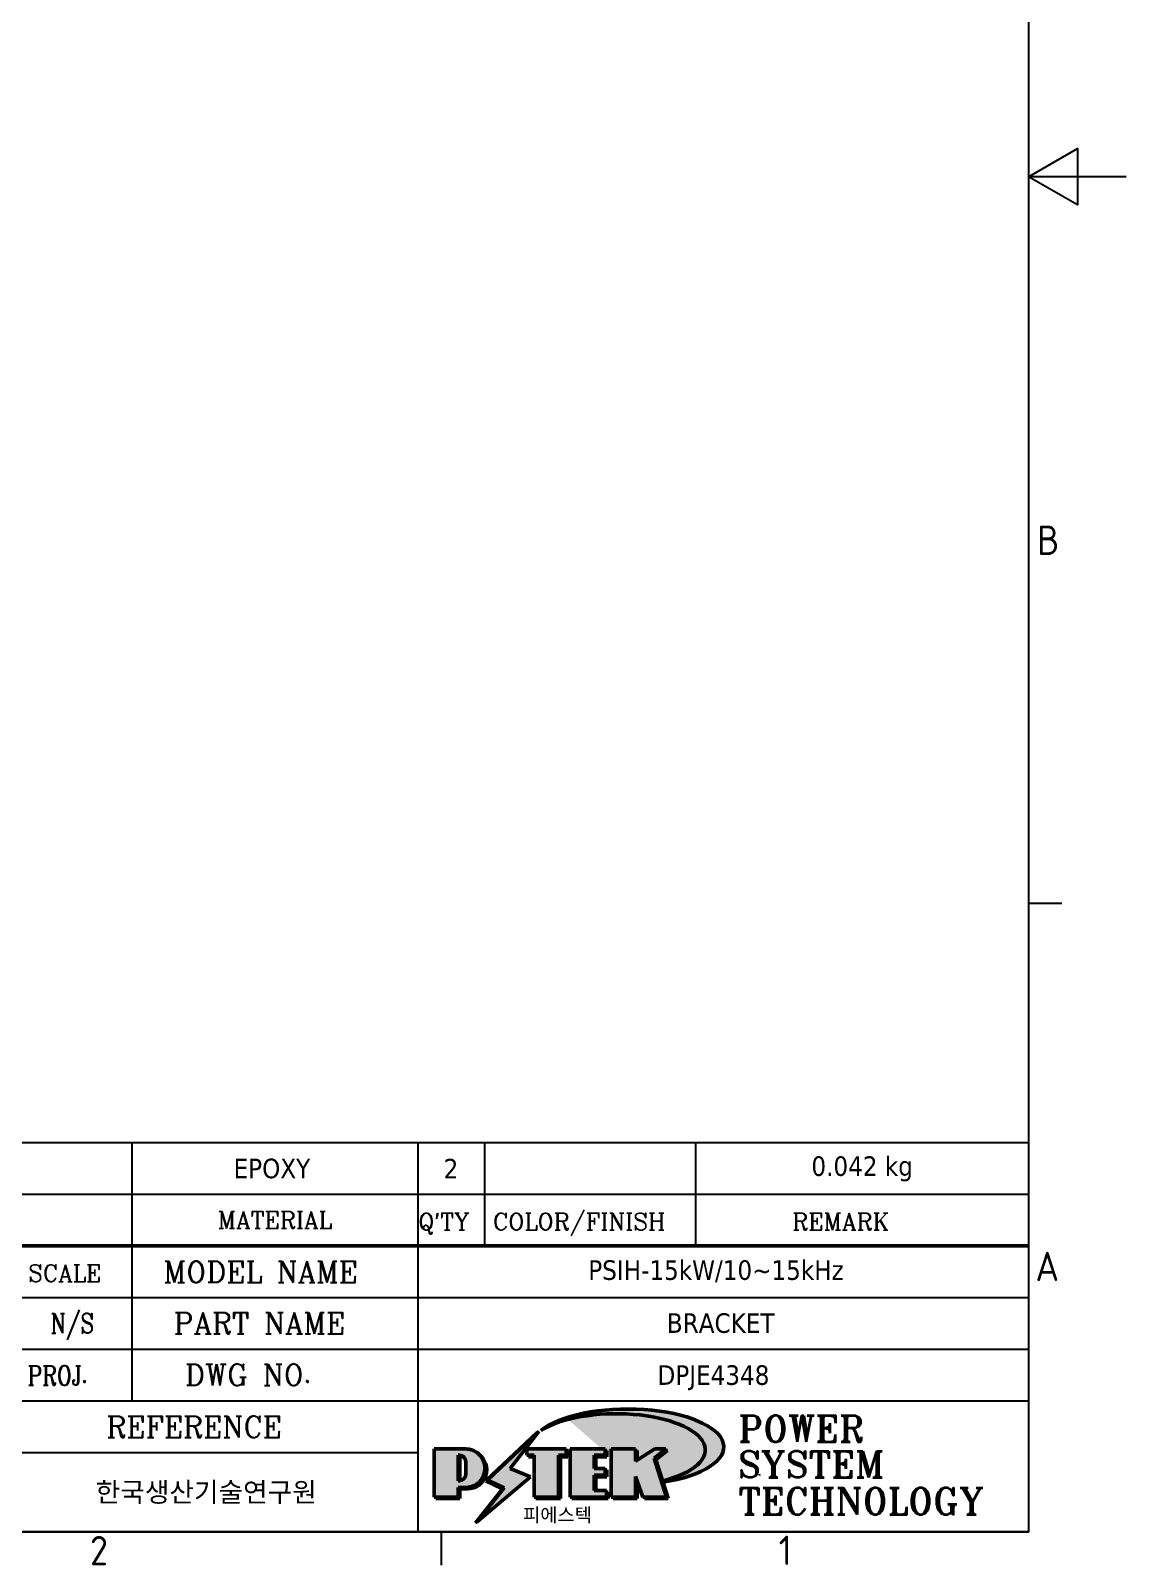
# Model space of a CAD drawing. Header units: millimetres. Extents: x 0 to 2375, y 0 to 3360.
# Drawn here: x 1818.1 to 1930, y 1514 to 1670.9 of the extents above; entities that cross this region are included whole.
import ezdxf
from ezdxf.enums import TextEntityAlignment as Align

# ---------------------------------------------------------------- set-up
doc = ezdxf.new("R2010")
doc.units = ezdxf.units.MM
for name, color, linetype, lineweight in [('DPJE4348$0$경계(ISO)', 7, 'Continuous', 25), ('DPJE4348$0$제목(ISO)', 5, 'Continuous', 50), ('DPJE4348$0$해치(ISO)', 7, 'Continuous', 18)]:
    doc.layers.add(name, color=color, linetype=linetype, lineweight=lineweight)
doc.styles.add('DPJE4348$0$HAN_291', font='')
doc.styles.add('DPJE4348$0$HAN_370', font='', dxfattribs={"width": 2})
doc.styles.add('DPJE4348$0$RC_284', font='ROMANC.shx')
doc.styles.add('DPJE4348$0$RC_287', font='ROMANC.shx')
doc.styles.add('DPJE4348$0$RC_292', font='ROMANC.shx')
doc.styles.add('DPJE4348$0$ROMANT_294', font='romant.shx')
doc.styles.add('DPJE4348$0$문자 텍스트_PSTEK_POSCO', font='isocp.shx')
doc.styles.add('DPJE4348$0$텍스트 스타일198', font='tahoma.ttf')
doc.styles.add('DPJE4348$0$텍스트 스타일333', font='ROMANC.shx', dxfattribs={"width": 0.800000011920929})
doc.styles.get('DPJE4348$0$HAN_291').set_extended_font_data('GulimChe')
doc.styles.get('DPJE4348$0$HAN_370').set_extended_font_data('GulimChe')

# ---------------------------------------------------------------- blocks, each defined once
blk = doc.blocks.new('DPJE4348$0$경계 Default Border')
at = {"layer": 'DPJE4348$0$경계(ISO)'}
for p, q in [((410, 74.25000190734863), (413.4000015258789, 74.25000190734863)), ((350, 10), (350, 6.599999666213989))]:
    blk.add_line(p, q, dxfattribs=at)
at = {"layer": 'DPJE4348$0$경계(ISO)', "flags": 128}
for points in [[(10, 10), (10, 287.0000076293945), (410, 287.0000076293945), (410, 10), (10, 10)], [(420, 148.5000038146973), (410, 148.5000038146973), (415, 151.3867473602295), (415, 145.6132507324219), (410, 148.5000038146973)]]:
    blk.add_lwpolyline(points, dxfattribs=at)
at = {"layer": 'DPJE4348$0$경계(ISO)', "color": 2, "char_height": 3.00000011920929, "attachment_point": 7, "style": 'DPJE4348$0$문자 텍스트_PSTEK_POSCO'}
for s, insert in [('B', (410.878270202895, 109.8463944559917)), ('A', (410.7144008173592, 35.61784856929444)), ('2', (314.127739416884, 6.57139439638704)), ('1', (384.4860661041481, 6.59999988079071))]:
    blk.add_mtext(s, dxfattribs=dict(at, insert=insert))
blk = doc.blocks.new('DPJE4348$0$제목 블록 PSTEK')
for color, points in [(5, [(321.6183518841322, 17.4193704504104), (319.5281351041078, 18.24969419629727), (322.4505835294948, 22.02344462252142), (317.2195697678507, 17.0593801673321), (318.9235935156908, 16.2694494742633), (316.1741874603099, 12.79820726128571)]), (252, [(317.2195697678507, 17.0593801673321), (322.0326348870767, 21.62682475217465), (322.2781991042243, 21.94392121864296), (317.0471853425802, 16.97985676345368), (318.7512090904202, 16.1899260703855), (316.0018030350395, 12.71868385740789), (316.3356552234328, 13.00206718743325), (318.9235935156908, 16.2694494742633)]), (1, [(324.4839107253602, 19.60711530335299), (325.2419748254881, 19.60711530335299), (325.2419748254881, 20.25857663940324), (321.2266040451076, 20.25857663940324), (321.2266040451076, 19.60711530335299), (321.9846681452406, 19.60711530335299), (321.9846681452406, 15.3430047401139), (324.4839107253602, 15.3430047401139)]), (252, [(321.9846681452406, 19.60711530335299), (321.4042753185749, 19.60711530335299), (321.4042753185749, 19.45905590879572), (321.9846681452406, 19.45905590879572)]), (252, [(324.6615819988275, 19.45905590879572), (325.4196460989604, 19.45905590879572), (325.4196460989604, 20.11051724484596), (325.2419748254881, 20.11051724484596), (325.2419748254881, 19.60711530335299), (324.4839107253602, 19.60711530335299), (324.4839107253602, 15.3430047401139), (322.1623394187076, 15.3430047401139), (322.1623394187076, 15.19494534555726), (324.6615819988275, 15.19494534555726)]), (1, [(329.2277337269622, 20.25857663940324), (325.65654113025, 20.25857663940324), (325.65654113025, 15.3430047401139), (329.3580259941756, 15.3430047401139), (329.3580259941756, 15.9944660761648), (328.1137701654877, 15.9944660761648), (328.1137701654877, 17.56360607323003), (329.2277337269622, 17.56360607323003), (329.2277337269622, 18.25543873810179), (328.1137701654877, 18.25543873810179), (328.1137701654877, 19.60711530335299), (329.2277337269622, 19.60711530335299)]), (252, [(328.2914414389548, 19.45905590879572), (329.4054050004294, 19.45905590879572), (329.4054050004294, 20.11051724484596), (329.2277337269622, 20.11051724484596), (329.2277337269622, 19.60711530335299), (328.1137701654877, 19.60711530335299), (328.1137701654877, 18.25543873810179), (328.2914414389548, 18.25543873810179)]), (1, [(332.3312149849806, 20.25857663940324), (329.8592894925411, 20.25857663940324), (329.8592894925411, 15.3430047401139), (332.3312149849806, 15.3430047401139), (332.3312149849806, 17.4318630164523), (333.0701931098801, 15.3430047401139), (335.4855464857051, 15.3430047401139), (334.2514536401189, 19.30614745124769), (335.4379594596742, 20.25857663940324), (334.3071782107978, 20.25857663940324), (332.3312149849806, 18.99741471888304)]), (252, [(332.5088862584528, 20.1105172448466), (332.3312149849806, 20.1105172448466), (332.3312149849806, 18.99741471888368), (332.5088862584528, 19.11081371413894)]), (252, [(335.6156307331414, 20.11051724484596), (335.2535118015555, 20.11051724484596), (334.2514536401189, 19.30614745124769), (335.4855464857051, 15.3430047401139), (333.1954852176545, 15.3430047401139), (333.2478643833523, 15.19494534555726), (335.6632177591723, 15.19494534555726), (334.4291249135862, 19.15808805669106)]), (252, [(328.2914414389548, 17.41554667867274), (329.4054050004294, 17.41554667867274), (329.4054050004294, 18.10737934354514), (329.2277337269622, 18.10737934354514), (329.2277337269622, 17.56360607323003), (328.1137701654877, 17.56360607323003), (328.1137701654877, 15.9944660761648), (328.2914414389548, 15.9944660761648)]), (252, [(332.5088862584528, 16.92964231796647), (332.3312149849806, 17.43186301645164), (332.3312149849806, 15.3430047401139), (330.0369607660135, 15.3430047401139), (330.0369607660135, 15.19494534555726), (332.5088862584528, 15.19494534555726)]), (252, [(329.5356972676428, 15.8464066816075), (329.3580259941756, 15.8464066816075), (329.3580259941756, 15.3430047401139), (325.8342124037171, 15.3430047401139), (325.8342124037171, 15.19494534555726), (329.5356972676428, 15.19494534555726)])]:
    blk.add_hatch(color=color).paths.add_polyline_path(points)
h = blk.add_hatch(color=1)
edge = h.paths.add_edge_path(flags=0)
edge.add_line((314.2242174273352, 19.60711530335299), (314.2242174273352, 17.00126995915134))
edge.add_line((314.2242174273352, 17.00126995915134), (314.3485873187598, 17.00126995915134))
edge.add_arc((314.3485873187598, 17.6527312952023), 0.6514613360509371, 270, 360)
edge.add_line((315.0000486548106, 17.6527312952023), (315.0000486548106, 18.95565396730211))
edge.add_arc((314.3485873187598, 18.95565396730212), 0.6514613360508712, 0, 90)
edge.add_line((314.3485873187598, 19.60711530335299), (314.2242174273352, 19.60711530335299))
edge = h.paths.add_edge_path()
edge.add_arc((314.9847713324306, 18.28938669179658), 1.969189947606664, 269.9999999999959, 450)
edge.add_line((314.9847713324306, 20.25857663940318), (311.7664314776902, 20.25857663940324))
edge.add_line((311.7664314776902, 20.25857663940324), (311.7664314776902, 15.3430047401139))
edge.add_line((311.7664314776902, 15.3430047401139), (314.2242174273352, 15.3430047401139))
edge.add_line((314.2242174273352, 15.3430047401139), (314.2242174273352, 16.32019674418991))
edge.add_line((314.2242174273352, 16.32019674418991), (314.9847713324307, 16.32019674418991))
h = blk.add_hatch(color=252)
edge = h.paths.add_edge_path()
edge.add_arc((314.9847713324309, 18.28938669179657), 1.969189947606666, 270, 406.8278729790604)
edge.add_arc((315.1624426058984, 18.1413272972396), 1.969189947606962, -90, 53.560984836317004, ccw=False)
edge.add_line((315.1624426058984, 16.17213734963263), (314.4018887008024, 16.17213734963263))
edge.add_line((314.4018887008024, 16.17213734963263), (314.4018887008024, 15.19494534555726))
edge.add_line((314.4018887008024, 15.19494534555726), (311.9441027511573, 15.19494534555726))
edge.add_line((311.9441027511573, 15.19494534555726), (311.9441027511573, 15.3430047401139))
edge.add_line((311.9441027511573, 15.3430047401139), (314.2242174273352, 15.3430047401139))
edge.add_line((314.2242174273352, 15.3430047401139), (314.2242174273352, 16.32019674418991))
edge.add_line((314.2242174273352, 16.32019674418991), (314.9847713324309, 16.32019674418991))
h = blk.add_hatch(color=252)
edge = h.paths.add_edge_path()
edge.add_line((314.4018887008024, 19.45905590879572), (314.5262585922315, 19.45905590879572))
edge.add_arc((314.5262585922314, 18.80759457274939), 0.6514613360463194, 60.4189348879147, 90.00000000000318, ccw=False)
edge.add_arc((314.3485873187602, 18.95565396730057), 0.6514613360524251, 39.96992292766206, 90.00000000009999)
edge.add_line((314.3485873187591, 19.60711530335307), (314.2242174273352, 19.60711530335298))
edge.add_line((314.2242174273352, 19.60711530335299), (314.2242174273352, 17.00126995915134))
edge.add_line((314.2242174273352, 17.00126995915134), (314.3485873187591, 17.00126995915134))
edge.add_arc((314.3485873187568, 17.652731295233), 0.6514613360816299, 270.0000000002, 274.6930825552478)
edge.add_line((314.4018887008024, 17.0034541317032), (314.4018887008024, 19.45905590879572))
at = {"layer": 'DPJE4348$0$해치(ISO)'}
h = blk.add_hatch(color=140, dxfattribs=at)
edge = h.paths.add_edge_path()
edge.add_ellipse((330.3660919371412, 20.15576403068321), major_axis=(9.100907360794343, 0), ratio=0.4069904968023172, start_angle=301.3098473703837, end_angle=507.7436900681698)
edge.add_ellipse((331.5340919371412, 20.4634168429492), major_axis=(-9.82350664112931, 0), ratio=0.3942600559756514, start_angle=111.51207141178469, end_angle=334.47025347086895, ccw=False)
edge.add_line((335.1363447531188, 16.8601935978785), (335.0955236905705, 16.99119398620872))
at = {"color": 180}
for p, q in [((182.475792979055, 11.79100474011392), (182.4757929790549, 51.56524660363496)), ((182.4757929790549, 51.56524660363496), (372.4757929537551, 51.56524660363496)), ((189.2651435055721, 51.56524660363496), (189.2651435055722, 41.00524660363494)), ((215.2152739891528, 41.00524660363494), (215.2152739891528, 51.56524660363496)), ((280.8758854511282, 51.56524660363496), (280.8758854511282, 41.00524660363494)), ((310.0881549537552, 51.56524660363496), (310.0881549537553, 41.00524660363494)), ((316.9044520275131, 51.56524660363496), (316.9044520275127, 41.00524660363494)), ((338.4566026226726, 51.56524660363496), (338.4566026226727, 41.00524660363494)), ((372.4757929537551, 51.56524660363496), (372.4757929537551, 11.79100474011389)), ((182.475792979055, 46.2852466036349), (372.4757929537551, 46.28524660363492)), ((182.475792979055, 41.00524660363493), (206.451475290024, 41.00524660363493)), ((222.9401812389276, 11.79100474011392), (222.9401812389276, 41.00524660363494)), ((239.4288871878316, 11.79100474011392), (239.4288871878316, 41.00524660363494)), ((255.9175931367356, 11.79100474011392), (255.9175931367356, 41.00524660363494)), ((268.6918866058747, 41.00524660363494), (268.6918866058747, 30.44524660363498)), ((280.8758854511282, 41.00524660363494), (280.8758854511282, 25.16524660363502)), ((310.088154953755, 41.00524660363494), (310.088154953755, 11.79100474011392)), ((182.475792979055, 35.72524660363497), (206.451475290024, 35.72524660363497)), ((198.8621818849491, 12.02524660363491), (198.8621818849491, 35.72524660363497)), ((206.451475290024, 35.72524660363497), (372.4757929537551, 35.72524660363497)), ((182.475792979055, 31.77524660363492), (206.451475290024, 31.77524660363492)), ((255.917593136736, 30.44524660363498), (372.4757929537552, 30.44524660363501)), ((182.475792979055, 27.82524660363487), (206.451475290024, 27.82524660363487)), ((255.9175931367359, 25.16524660363502), (372.4757929537552, 25.165246603635)), ((268.6918866058744, 25.16524660363502), (268.6918866058744, 11.79100474011392)), ((182.475792979055, 23.87524660363505), (206.451475290024, 23.87524660363505)), ((182.475792979055, 19.92524660363478), (206.451475290024, 19.92524660363478)), ((255.9175931367359, 19.88524660363481), (310.0881549537553, 19.88524660363481)), ((182.475792979055, 15.97524660363496), (206.451475290024, 15.97524660363496)), ((206.451475290024, 16.74100474011396), (255.9175931367359, 16.74100474011396)), ((182.475792979055, 11.79100474011392), (372.4757929537551, 11.79100474011389))]:
    blk.add_line(p, q, dxfattribs=at)
at = {"color": 7, "lineweight": 50}
for p, q in [((206.4514752900237, 11.79100474011392), (206.4514752900237, 41.00524660363494)), ((206.451475290024, 41.00524660363494), (372.4757929537551, 41.00524660363496))]:
    blk.add_line(p, q, dxfattribs=at)
at = {"color": 7}
for p, q in [((322.4505835294948, 22.02344462252142), (317.2195697678507, 17.0593801673321)), ((319.5281351041078, 18.24969419629727), (322.4505835294948, 22.02344462252142)), ((322.2781991042243, 21.94392121864296), (317.0471853425802, 16.97985676345368)), ((317.2195697678507, 17.0593801673321), (322.0326348870767, 21.62682475217465)), ((322.0326348870767, 21.62682475217465), (322.2781991042243, 21.94392121864296)), ((311.7664314776902, 20.25900474011391), (311.7664314776902, 15.34300474011391)), ((314.9847713324309, 20.25857663940324), (311.7664314776902, 20.25857663940324)), ((314.9847713324309, 20.25857663940324), (311.7664314776902, 20.25857663940324)), ((311.7664314776902, 20.25857663940324), (311.7664314776902, 15.3430047401139)), ((314.2242174273352, 17.00126995915134), (314.2242174273352, 19.60711530335299)), ((314.2242174273352, 19.60711530335299), (314.3485873187591, 19.60711530335299)), ((314.3485873187591, 19.60711530335299), (314.2242174273352, 19.60711530335299)), ((314.2242174273352, 19.60711530335299), (314.2242174273352, 17.00126995915134)), ((314.2242174273352, 17.00126995915134), (314.2242174273352, 19.60711530335299)), ((314.2242174273352, 19.60711530335299), (314.3485873187591, 19.60711530335299)), ((314.4018887008024, 19.45905590879572), (314.5262585922314, 19.45905590879572)), ((314.4018887008024, 17.0034541317032), (314.4018887008024, 19.45905590879572)), ((315.0000486548106, 18.95565396730275), (315.0000486548106, 17.65273129520161)), ((315.0000486548106, 18.95565396730275), (315.0000486548106, 17.65273129520161)), ((325.2419748254881, 20.25857663940324), (321.2266040451076, 20.25857663940324)), ((321.2266040451076, 20.25857663940324), (321.2266040451076, 19.60711530335299)), ((325.2419748254881, 20.25857663940324), (321.2266040451076, 20.25857663940324)), ((321.2266040451076, 20.25857663940324), (321.2266040451076, 19.60711530335299)), ((321.2266040451076, 19.60711530335299), (321.9846681452406, 19.60711530335299)), ((321.2266040451076, 19.60711530335299), (321.9846681452406, 19.60711530335299)), ((321.4042753185749, 19.60711530335299), (321.4042753185749, 19.45905590879572)), ((321.9846681452406, 19.60711530335299), (321.4042753185749, 19.60711530335299)), ((321.4042753185749, 19.45905590879572), (321.9846681452406, 19.45905590879572)), ((321.9846681452406, 19.60711530335299), (321.9846681452406, 15.3430047401139)), ((321.9846681452406, 19.45905590879572), (321.9846681452406, 19.60711530335299)), ((321.9846681452406, 19.60711530335299), (321.9846681452406, 15.3430047401139)), ((324.4839107253602, 19.60711530335299), (325.2419748254881, 19.60711530335299)), ((324.4839107253602, 15.3430047401139), (324.4839107253602, 19.60711530335299)), ((325.2419748254881, 19.60711530335299), (324.4839107253602, 19.60711530335299)), ((324.4839107253602, 19.60711530335299), (324.4839107253602, 15.3430047401139)), ((324.4839107253602, 19.60711530335299), (325.2419748254881, 19.60711530335299)), ((324.4839107253602, 15.3430047401139), (324.4839107253602, 19.60711530335299)), ((324.6615819988275, 19.45905590879572), (325.4196460989604, 19.45905590879572)), ((324.6615819988275, 15.19494534555726), (324.6615819988275, 19.45905590879572)), ((325.2419748254881, 19.60711530335299), (325.2419748254881, 20.25857663940324)), ((325.2419748254881, 19.60711530335299), (325.2419748254881, 20.25857663940324)), ((325.4196460989604, 20.11051724484596), (325.2419748254881, 20.11051724484596)), ((325.2419748254881, 20.11051724484596), (325.2419748254881, 19.60711530335299)), ((325.4196460989604, 19.45905590879572), (325.4196460989604, 20.11051724484596)), ((329.2277337269622, 20.25857663940324), (325.65654113025, 20.25857663940324)), ((325.65654113025, 20.25857663940324), (325.65654113025, 15.3430047401139)), ((325.65654113025, 20.25857663940324), (325.65654113025, 15.3430047401139)), ((329.2277337269622, 20.25857663940324), (325.65654113025, 20.25857663940324)), ((328.1137701654877, 18.25543873810179), (328.1137701654877, 19.60711530335299)), ((328.1137701654877, 19.60711530335299), (329.2277337269622, 19.60711530335299)), ((329.2277337269622, 19.60711530335299), (328.1137701654877, 19.60711530335299)), ((328.1137701654877, 19.60711530335299), (328.1137701654877, 18.25543873810179)), ((328.1137701654877, 18.25543873810179), (328.1137701654877, 19.60711530335299)), ((328.1137701654877, 19.60711530335299), (329.2277337269622, 19.60711530335299)), ((328.2914414389548, 18.25543873810179), (328.2914414389548, 19.45905590879572)), ((328.2914414389548, 19.45905590879572), (329.4054050004294, 19.45905590879572)), ((329.2277337269622, 19.60711530335299), (329.2277337269622, 20.25857663940324)), ((329.2277337269622, 19.60711530335299), (329.2277337269622, 20.25857663940324)), ((329.4054050004294, 20.11051724484596), (329.2277337269622, 20.11051724484596)), ((329.2277337269622, 20.11051724484596), (329.2277337269622, 19.60711530335299)), ((329.4054050004294, 19.45905590879572), (329.4054050004294, 20.11051724484596)), ((332.3312149849806, 20.25857663940324), (329.8592894925411, 20.25857663940324)), ((329.8592894925411, 20.25857663940324), (329.8592894925411, 15.3430047401139)), ((329.8592894925411, 20.25857663940324), (329.8592894925411, 15.3430047401139)), ((332.3312149849806, 20.25857663940324), (329.8592894925411, 20.25857663940324)), ((334.3071782107978, 20.25857663940324), (332.3312149849806, 18.99741471888304)), ((332.3312149849806, 18.99741471888304), (332.3312149849806, 20.25857663940324)), ((334.3071782107978, 20.25857663940324), (332.3312149849806, 18.99741471888304)), ((332.3312149849806, 18.99741471888304), (332.3312149849806, 20.25857663940324)), ((332.5088862584528, 20.1105172448466), (332.3312149849806, 20.1105172448466)), ((332.3312149849806, 20.1105172448466), (332.3312149849806, 18.99741471888368)), ((332.3312149849806, 18.99741471888368), (332.5088862584528, 19.11081371413894)), ((332.5088862584528, 19.11081371413894), (332.5088862584528, 20.1105172448466)), ((334.2514536401189, 19.30614745124769), (335.4379594596742, 20.25857663940324)), ((334.2514536401189, 19.30614745124769), (335.4379594596742, 20.25857663940324)), ((335.2535118015555, 20.11051724484596), (334.2514536401189, 19.30614745124769)), ((335.4855464857051, 15.3430047401139), (334.2514536401189, 19.30614745124769)), ((334.2514536401189, 19.30614745124769), (335.4855464857051, 15.3430047401139)), ((335.4855464857051, 15.3430047401139), (334.2514536401189, 19.30614745124769)), ((335.4379594596742, 20.25857663940324), (334.3071782107978, 20.25857663940324)), ((335.4379594596742, 20.25857663940324), (334.3071782107978, 20.25857663940324)), ((334.4291249135862, 19.15808805669104), (335.6156307331414, 20.11051724484596)), ((335.6632177591723, 15.19494534555726), (334.4291249135862, 19.15808805669104)), ((335.6156307331414, 20.11051724484596), (335.2535118015555, 20.11051724484596)), ((316.1741874603099, 12.79820726128571), (321.6183518841322, 17.4193704504104)), ((321.6183518841322, 17.4193704504104), (319.5281351041078, 18.24969419629727)), ((329.2277337269622, 18.25543873810179), (328.1137701654877, 18.25543873810179)), ((328.1137701654877, 18.25543873810179), (328.2914414389548, 18.25543873810179)), ((329.2277337269622, 18.25543873810179), (328.1137701654877, 18.25543873810179)), ((328.1137701654877, 17.56360607323003), (329.2277337269622, 17.56360607323003)), ((328.1137701654877, 15.9944660761648), (328.1137701654877, 17.56360607323003)), ((329.2277337269622, 17.56360607323003), (328.1137701654877, 17.56360607323003)), ((328.1137701654877, 17.56360607323003), (328.1137701654877, 15.9944660761648)), ((328.1137701654877, 17.56360607323003), (329.2277337269622, 17.56360607323003)), ((328.1137701654877, 15.9944660761648), (328.1137701654877, 17.56360607323003)), ((328.2914414389548, 15.9944660761648), (328.2914414389548, 17.41554667867274)), ((328.2914414389548, 17.41554667867274), (329.4054050004294, 17.41554667867274)), ((329.2277337269622, 17.56360607323003), (329.2277337269622, 18.25543873810179)), ((329.2277337269622, 17.56360607323003), (329.2277337269622, 18.25543873810179)), ((329.4054050004294, 18.10737934354514), (329.2277337269622, 18.10737934354514)), ((329.2277337269622, 18.10737934354514), (329.2277337269622, 17.56360607323003)), ((329.4054050004294, 17.41554667867274), (329.4054050004294, 18.10737934354514)), ((332.3312149849806, 17.4318630164523), (333.0701931098801, 15.3430047401139)), ((332.3312149849806, 15.3430047401139), (332.3312149849806, 17.4318630164523)), ((332.5088862584528, 16.92964231796647), (332.3312149849806, 17.43186301645164)), ((332.3312149849806, 17.43186301645164), (332.3312149849806, 15.3430047401139)), ((332.3312149849806, 17.4318630164523), (333.0701931098801, 15.3430047401139)), ((332.3312149849806, 15.3430047401139), (332.3312149849806, 17.4318630164523)), ((345.0447381189468, 17.50375595811051), (344.9867755289346, 17.689895936919)), ((314.3485873187591, 17.00126995915134), (314.2242174273352, 17.00126995915134)), ((314.2242174273352, 17.00126995915134), (314.3485873187591, 17.00126995915134)), ((314.3485873187591, 17.00126995915134), (314.2242174273352, 17.00126995915134)), ((314.2242174273352, 16.32019674418991), (314.9847713324309, 16.32019674418991)), ((314.2242174273352, 15.3430047401139), (314.2242174273352, 16.32019674418991)), ((314.9847713324309, 16.32019674418991), (314.2242174273352, 16.32019674418991)), ((314.2242174273352, 16.32019674418991), (314.2242174273352, 15.3430047401139)), ((314.2242174273352, 16.32019674418991), (314.9847713324309, 16.32019674418991)), ((314.2242174273352, 15.3430047401139), (314.2242174273352, 16.32019674418991)), ((314.4018887008024, 16.17213734963263), (315.162442605898, 16.17213734963263)), ((314.4018887008024, 15.19494534555726), (314.4018887008024, 16.17213734963263)), ((318.7512090904202, 16.1899260703855), (316.0018030350395, 12.71868385740789)), ((318.9235935156908, 16.2694494742633), (316.1741874603099, 12.79820726128571)), ((316.3356552234328, 13.00206718743325), (318.9235935156908, 16.2694494742633)), ((317.0471853425802, 16.97985676345368), (318.7512090904202, 16.1899260703855)), ((318.9235935156908, 16.2694494742633), (317.2195697678507, 17.0593801673321)), ((317.2195697678507, 17.0593801673321), (318.9235935156908, 16.2694494742633)), ((329.3580259941756, 15.9944660761648), (328.1137701654877, 15.9944660761648)), ((328.1137701654877, 15.9944660761648), (328.2914414389548, 15.9944660761648)), ((329.3580259941756, 15.9944660761648), (328.1137701654877, 15.9944660761648)), ((329.3580259941756, 15.3430047401139), (329.3580259941756, 15.9944660761648)), ((329.3580259941756, 15.3430047401139), (329.3580259941756, 15.9944660761648)), ((329.5356972676428, 15.8464066816075), (329.3580259941756, 15.8464066816075)), ((329.3580259941756, 15.8464066816075), (329.3580259941756, 15.3430047401139)), ((329.5356972676428, 15.19494534555726), (329.5356972676428, 15.8464066816075)), ((332.5088862584528, 15.19494534555726), (332.5088862584528, 16.92964231796647)), ((311.7664314776902, 15.3430047401139), (314.2242174273352, 15.3430047401139)), ((311.7664314776902, 15.3430047401139), (314.2242174273352, 15.3430047401139)), ((314.2242174273352, 15.3430047401139), (311.9441027511573, 15.3430047401139)), ((311.9441027511573, 15.3430047401139), (311.9441027511573, 15.19494534555726)), ((311.9441027511573, 15.19494534555726), (314.4018887008024, 15.19494534555726)), ((321.9846681452406, 15.3430047401139), (324.4839107253602, 15.3430047401139)), ((321.9846681452406, 15.3430047401139), (324.4839107253602, 15.3430047401139)), ((324.4839107253602, 15.3430047401139), (322.1623394187076, 15.3430047401139)), ((322.1623394187076, 15.3430047401139), (322.1623394187076, 15.19494534555726)), ((322.1623394187076, 15.19494534555726), (324.6615819988275, 15.19494534555726)), ((325.65654113025, 15.3430047401139), (329.3580259941756, 15.3430047401139)), ((325.65654113025, 15.3430047401139), (329.3580259941756, 15.3430047401139)), ((329.3580259941756, 15.3430047401139), (325.8342124037171, 15.3430047401139)), ((325.8342124037171, 15.3430047401139), (325.8342124037171, 15.19494534555726)), ((325.8342124037171, 15.19494534555726), (329.5356972676428, 15.19494534555726)), ((329.8592894925411, 15.3430047401139), (332.3312149849806, 15.3430047401139)), ((329.8592894925411, 15.3430047401139), (332.3312149849806, 15.3430047401139)), ((332.3312149849806, 15.3430047401139), (330.0369607660135, 15.3430047401139)), ((330.0369607660135, 15.3430047401139), (330.0369607660135, 15.19494534555726)), ((330.0369607660135, 15.19494534555726), (332.5088862584528, 15.19494534555726)), ((333.0701931098801, 15.3430047401139), (335.4855464857051, 15.3430047401139)), ((333.0701931098801, 15.3430047401139), (335.4855464857051, 15.3430047401139)), ((335.4855464857051, 15.3430047401139), (333.1954852176545, 15.3430047401139)), ((333.1954852176545, 15.3430047401139), (333.2478643833523, 15.19494534555726)), ((333.2478643833523, 15.19494534555726), (335.6632177591723, 15.19494534555726)), ((316.0018030350395, 12.71868385740789), (316.3356552234328, 13.00206718743325))]:
    blk.add_line(p, q, dxfattribs=at)
at = {"color": 5}
for p, q in [((322.4505835294948, 22.02344462252142), (317.2195697678507, 17.0593801673321)), ((319.5281351041078, 18.24969419629727), (322.4505835294948, 22.02344462252142)), ((316.1741874603099, 12.79820726128571), (321.6183518841322, 17.4193704504104)), ((321.6183518841322, 17.4193704504104), (319.5281351041078, 18.24969419629727)), ((318.9235935156908, 16.2694494742633), (316.1741874603099, 12.79820726128571)), ((317.2195697678507, 17.0593801673321), (318.9235935156908, 16.2694494742633))]:
    blk.add_line(p, q, dxfattribs=at)
at = {"color": 1}
for p, q in [((314.9847713324309, 20.25857663940324), (311.7664314776902, 20.25857663940324)), ((311.7664314776902, 20.25857663940324), (311.7664314776902, 15.3430047401139)), ((314.2242174273352, 17.00126995915134), (314.2242174273352, 19.60711530335299)), ((314.2242174273352, 19.60711530335299), (314.3485873187591, 19.60711530335299)), ((315.0000486548106, 18.95565396730275), (315.0000486548106, 17.65273129520161)), ((325.2419748254881, 20.25857663940324), (321.2266040451076, 20.25857663940324)), ((321.2266040451076, 20.25857663940324), (321.2266040451076, 19.60711530335299)), ((321.2266040451076, 19.60711530335299), (321.9846681452406, 19.60711530335299)), ((321.9846681452406, 19.60711530335299), (321.9846681452406, 15.3430047401139)), ((324.4839107253602, 19.60711530335299), (325.2419748254881, 19.60711530335299)), ((324.4839107253602, 15.3430047401139), (324.4839107253602, 19.60711530335299)), ((325.2419748254881, 19.60711530335299), (325.2419748254881, 20.25857663940324)), ((329.2277337269622, 20.25857663940324), (325.65654113025, 20.25857663940324)), ((325.65654113025, 20.25857663940324), (325.65654113025, 15.3430047401139)), ((328.1137701654877, 18.25543873810179), (328.1137701654877, 19.60711530335299)), ((328.1137701654877, 19.60711530335299), (329.2277337269622, 19.60711530335299)), ((329.2277337269622, 19.60711530335299), (329.2277337269622, 20.25857663940324)), ((332.3312149849806, 20.25857663940324), (329.8592894925411, 20.25857663940324)), ((329.8592894925411, 20.25857663940324), (329.8592894925411, 15.3430047401139)), ((334.3071782107978, 20.25857663940324), (332.3312149849806, 18.99741471888304)), ((332.3312149849806, 18.99741471888304), (332.3312149849806, 20.25857663940324)), ((334.2514536401189, 19.30614745124769), (335.4379594596742, 20.25857663940324)), ((335.4855464857051, 15.3430047401139), (334.2514536401189, 19.30614745124769)), ((335.4379594596742, 20.25857663940324), (334.3071782107978, 20.25857663940324)), ((329.2277337269622, 18.25543873810179), (328.1137701654877, 18.25543873810179)), ((328.1137701654877, 17.56360607323003), (329.2277337269622, 17.56360607323003)), ((328.1137701654877, 15.9944660761648), (328.1137701654877, 17.56360607323003)), ((329.2277337269622, 17.56360607323003), (329.2277337269622, 18.25543873810179)), ((332.3312149849806, 17.4318630164523), (333.0701931098801, 15.3430047401139)), ((332.3312149849806, 15.3430047401139), (332.3312149849806, 17.4318630164523)), ((314.3485873187591, 17.00126995915134), (314.2242174273352, 17.00126995915134)), ((314.2242174273352, 16.32019674418991), (314.9847713324309, 16.32019674418991)), ((314.2242174273352, 15.3430047401139), (314.2242174273352, 16.32019674418991)), ((329.3580259941756, 15.9944660761648), (328.1137701654877, 15.9944660761648)), ((329.3580259941756, 15.3430047401139), (329.3580259941756, 15.9944660761648)), ((311.7664314776902, 15.3430047401139), (314.2242174273352, 15.3430047401139)), ((321.9846681452406, 15.3430047401139), (324.4839107253602, 15.3430047401139)), ((325.65654113025, 15.3430047401139), (329.3580259941756, 15.3430047401139)), ((329.8592894925411, 15.3430047401139), (332.3312149849806, 15.3430047401139)), ((333.0701931098801, 15.3430047401139), (335.4855464857051, 15.3430047401139))]:
    blk.add_line(p, q, dxfattribs=at)
at = {"color": 7}
for centre, radius, start, end in [((314.3485873187598, 18.95565396730211), 0.6514613360508712, 0, 90), ((314.3485873187602, 18.95565396730057), 0.6514613360524251, 39.96992292766117, 90), ((314.3485873187598, 18.95565396730212), 0.6514613360508712, 0, 90), ((314.5262585922314, 18.80759457274939), 0.6514613360463193, 60.41893488791137, 90), ((314.9847713324309, 18.28938669179658), 1.969189947606665, 270, 90), ((314.9847713324309, 18.28938669179658), 1.969189947606665, 270, 90), ((314.9847713324307, 18.2893866917965), 1.969189947606594, 270, 46.82787297909833), ((315.1624426058984, 18.1413272972396), 1.969189947606961, 270, 53.56098483636067), ((314.3485873187597, 17.65273129520228), 0.6514613360509381, 270, 0), ((314.3485873187598, 17.6527312952023), 0.6514613360509381, 270, 0), ((314.3485873187568, 17.652731295233), 0.6514613360816299, 270, 274.6930825552478)]:
    blk.add_arc(centre, radius, start, end, dxfattribs=at)
at = {"color": 1}
for centre, radius, start, end in [((314.3485873187598, 18.95565396730211), 0.6514613360508712, 0, 90), ((314.9847713324309, 18.28938669179657), 1.969189947606665, 270, 90), ((314.3485873187598, 17.6527312952023), 0.6514613360509381, 270, 0)]:
    blk.add_arc(centre, radius, start, end, dxfattribs=at)
at = {"layer": 'DPJE4348$0$제목(ISO)', "lineweight": 18}
blk.add_line((182.475792979055, 35.72500474011393), (182.475792979055, 11.79100474011392), dxfattribs=at)
at = {"layer": 'DPJE4348$0$제목(ISO)'}
for p, q in [((322.4505835294948, 22.02344462252142), (317.2195697678507, 17.0593801673321)), ((319.5281351041078, 18.24969419629727), (322.4505835294948, 22.02344462252142)), ((322.2781991042243, 21.94392121864296), (317.0471853425802, 16.97985676345368)), ((317.2195697678507, 17.0593801673321), (322.0326348870767, 21.62682475217465)), ((322.0326348870767, 21.62682475217465), (322.2781991042243, 21.94392121864296)), ((314.9847713324306, 20.25857663940324), (311.7664314776902, 20.25857663940324)), ((311.7664314776902, 20.25857663940324), (311.7664314776902, 15.3430047401139)), ((314.2242174273352, 17.00126995915134), (314.2242174273352, 19.60711530335299)), ((314.2242174273352, 19.60711530335299), (314.3485873187598, 19.60711530335299)), ((314.3485873187591, 19.60711530335299), (314.2242174273352, 19.60711530335299)), ((314.2242174273352, 19.60711530335299), (314.2242174273352, 17.00126995915134)), ((314.4018887008024, 19.45905590879572), (314.5262585922314, 19.45905590879572)), ((314.4018887008024, 17.0034541317032), (314.4018887008024, 19.45905590879572)), ((315.0000486548106, 18.95565396730211), (315.0000486548106, 17.6527312952023)), ((325.2419748254881, 20.25857663940324), (321.2266040451076, 20.25857663940324)), ((321.2266040451076, 20.25857663940324), (321.2266040451076, 19.60711530335299)), ((321.2266040451076, 19.60711530335299), (321.9846681452406, 19.60711530335299)), ((321.9846681452406, 19.60711530335299), (321.4042753185749, 19.60711530335299)), ((321.4042753185749, 19.60711530335299), (321.4042753185749, 19.45905590879572)), ((321.4042753185749, 19.45905590879572), (321.9846681452406, 19.45905590879572)), ((321.9846681452406, 19.60711530335299), (321.9846681452406, 15.3430047401139)), ((321.9846681452406, 19.45905590879572), (321.9846681452406, 19.60711530335299)), ((324.4839107253602, 19.60711530335299), (325.2419748254881, 19.60711530335299)), ((324.4839107253602, 15.3430047401139), (324.4839107253602, 19.60711530335299)), ((325.2419748254881, 19.60711530335299), (324.4839107253602, 19.60711530335299)), ((324.4839107253602, 19.60711530335299), (324.4839107253602, 15.3430047401139)), ((324.6615819988275, 19.45905590879572), (325.4196460989604, 19.45905590879572)), ((324.6615819988275, 15.19494534555726), (324.6615819988275, 19.45905590879572)), ((325.2419748254881, 19.60711530335299), (325.2419748254881, 20.25857663940324)), ((325.4196460989604, 20.11051724484596), (325.2419748254881, 20.11051724484596)), ((325.2419748254881, 20.11051724484596), (325.2419748254881, 19.60711530335299)), ((325.4196460989604, 19.45905590879572), (325.4196460989604, 20.11051724484596)), ((329.2277337269622, 20.25857663940324), (325.65654113025, 20.25857663940324)), ((325.65654113025, 20.25857663940324), (325.65654113025, 15.3430047401139)), ((328.1137701654877, 18.25543873810179), (328.1137701654877, 19.60711530335299)), ((328.1137701654877, 19.60711530335299), (329.2277337269622, 19.60711530335299)), ((329.2277337269622, 19.60711530335299), (328.1137701654877, 19.60711530335299)), ((328.1137701654877, 19.60711530335299), (328.1137701654877, 18.25543873810179)), ((328.2914414389548, 19.45905590879572), (329.4054050004294, 19.45905590879572)), ((328.2914414389548, 18.25543873810179), (328.2914414389548, 19.45905590879572)), ((329.2277337269622, 19.60711530335299), (329.2277337269622, 20.25857663940324)), ((329.4054050004294, 20.11051724484596), (329.2277337269622, 20.11051724484596)), ((329.2277337269622, 20.11051724484596), (329.2277337269622, 19.60711530335299)), ((329.4054050004294, 19.45905590879572), (329.4054050004294, 20.11051724484596)), ((332.3312149849806, 20.25857663940324), (329.8592894925411, 20.25857663940324)), ((329.8592894925411, 20.25857663940324), (329.8592894925411, 15.3430047401139)), ((334.3071782107978, 20.25857663940324), (332.3312149849806, 18.99741471888304)), ((332.3312149849806, 18.99741471888304), (332.3312149849806, 20.25857663940324)), ((332.5088862584528, 20.1105172448466), (332.3312149849806, 20.1105172448466)), ((332.3312149849806, 20.1105172448466), (332.3312149849806, 18.99741471888368)), ((332.3312149849806, 18.99741471888368), (332.5088862584528, 19.11081371413894)), ((332.5088862584528, 19.11081371413894), (332.5088862584528, 20.1105172448466)), ((334.2514536401189, 19.30614745124769), (335.4379594596742, 20.25857663940324)), ((335.2535118015555, 20.11051724484596), (334.2514536401189, 19.30614745124769)), ((335.4855464857051, 15.3430047401139), (334.2514536401189, 19.30614745124769)), ((334.2514536401189, 19.30614745124769), (335.4855464857051, 15.3430047401139)), ((335.4379594596742, 20.25857663940324), (334.3071782107978, 20.25857663940324)), ((334.4291249135862, 19.15808805669106), (335.6156307331414, 20.11051724484596)), ((335.6632177591723, 15.19494534555726), (334.4291249135862, 19.15808805669106)), ((335.6156307331414, 20.11051724484596), (335.2535118015555, 20.11051724484596)), ((316.1741874603099, 12.79820726128571), (321.6183518841322, 17.4193704504104)), ((321.6183518841322, 17.4193704504104), (319.5281351041078, 18.24969419629727)), ((329.2277337269622, 18.25543873810179), (328.1137701654877, 18.25543873810179)), ((328.1137701654877, 18.25543873810179), (328.2914414389548, 18.25543873810179)), ((328.1137701654877, 15.9944660761648), (328.1137701654877, 17.56360607323003)), ((328.1137701654877, 17.56360607323003), (329.2277337269622, 17.56360607323003)), ((329.2277337269622, 17.56360607323003), (328.1137701654877, 17.56360607323003)), ((328.1137701654877, 17.56360607323003), (328.1137701654877, 15.9944660761648)), ((328.2914414389548, 17.41554667867274), (329.4054050004294, 17.41554667867274)), ((328.2914414389548, 15.9944660761648), (328.2914414389548, 17.41554667867274)), ((329.2277337269622, 17.56360607323003), (329.2277337269622, 18.25543873810179)), ((329.4054050004294, 18.10737934354514), (329.2277337269622, 18.10737934354514)), ((329.2277337269622, 18.10737934354514), (329.2277337269622, 17.56360607323003)), ((329.4054050004294, 17.41554667867274), (329.4054050004294, 18.10737934354514)), ((332.3312149849806, 15.3430047401139), (332.3312149849806, 17.4318630164523)), ((332.3312149849806, 17.4318630164523), (333.0701931098801, 15.3430047401139)), ((332.5088862584528, 16.92964231796647), (332.3312149849806, 17.43186301645164)), ((332.3312149849806, 17.43186301645164), (332.3312149849806, 15.3430047401139)), ((314.3485873187598, 17.00126995915134), (314.2242174273352, 17.00126995915134)), ((314.2242174273352, 17.00126995915134), (314.3485873187591, 17.00126995915134)), ((314.2242174273352, 15.3430047401139), (314.2242174273352, 16.32019674418991)), ((314.2242174273352, 16.32019674418991), (314.9847713324307, 16.32019674418991)), ((314.9847713324309, 16.32019674418991), (314.2242174273352, 16.32019674418991)), ((314.2242174273352, 16.32019674418991), (314.2242174273352, 15.3430047401139)), ((314.4018887008024, 15.19494534555726), (314.4018887008024, 16.17213734963263)), ((314.4018887008024, 16.17213734963263), (315.1624426058984, 16.17213734963263)), ((318.7512090904202, 16.1899260703855), (316.0018030350395, 12.71868385740789)), ((318.9235935156908, 16.2694494742633), (316.1741874603099, 12.79820726128571)), ((316.3356552234328, 13.00206718743325), (318.9235935156908, 16.2694494742633)), ((317.0471853425802, 16.97985676345368), (318.7512090904202, 16.1899260703855)), ((317.2195697678507, 17.0593801673321), (318.9235935156908, 16.2694494742633)), ((318.9235935156908, 16.2694494742633), (317.2195697678507, 17.0593801673321)), ((329.3580259941756, 15.9944660761648), (328.1137701654877, 15.9944660761648)), ((328.1137701654877, 15.9944660761648), (328.2914414389548, 15.9944660761648)), ((329.3580259941756, 15.3430047401139), (329.3580259941756, 15.9944660761648)), ((329.5356972676428, 15.8464066816075), (329.3580259941756, 15.8464066816075)), ((329.3580259941756, 15.8464066816075), (329.3580259941756, 15.3430047401139)), ((329.5356972676428, 15.19494534555726), (329.5356972676428, 15.8464066816075)), ((332.5088862584528, 15.19494534555726), (332.5088862584528, 16.92964231796647)), ((311.7664314776902, 15.3430047401139), (314.2242174273352, 15.3430047401139)), ((314.2242174273352, 15.3430047401139), (311.9441027511573, 15.3430047401139)), ((311.9441027511573, 15.3430047401139), (311.9441027511573, 15.19494534555726)), ((311.9441027511573, 15.19494534555726), (314.4018887008024, 15.19494534555726)), ((321.9846681452406, 15.3430047401139), (324.4839107253602, 15.3430047401139)), ((324.4839107253602, 15.3430047401139), (322.1623394187076, 15.3430047401139)), ((322.1623394187076, 15.3430047401139), (322.1623394187076, 15.19494534555726)), ((322.1623394187076, 15.19494534555726), (324.6615819988275, 15.19494534555726)), ((325.65654113025, 15.3430047401139), (329.3580259941756, 15.3430047401139)), ((329.3580259941756, 15.3430047401139), (325.8342124037171, 15.3430047401139)), ((325.8342124037171, 15.3430047401139), (325.8342124037171, 15.19494534555726)), ((325.8342124037171, 15.19494534555726), (329.5356972676428, 15.19494534555726)), ((329.8592894925411, 15.3430047401139), (332.3312149849806, 15.3430047401139)), ((332.3312149849806, 15.3430047401139), (330.0369607660135, 15.3430047401139)), ((330.0369607660135, 15.3430047401139), (330.0369607660135, 15.19494534555726)), ((330.0369607660135, 15.19494534555726), (332.5088862584528, 15.19494534555726)), ((333.0701931098801, 15.3430047401139), (335.4855464857051, 15.3430047401139)), ((335.4855464857051, 15.3430047401139), (333.1954852176545, 15.3430047401139)), ((333.1954852176545, 15.3430047401139), (333.2478643833523, 15.19494534555726)), ((333.2478643833523, 15.19494534555726), (335.6632177591723, 15.19494534555726)), ((316.0018030350395, 12.71868385740789), (316.3356552234328, 13.00206718743325))]:
    blk.add_line(p, q, dxfattribs=at)
at = {"layer": 'DPJE4348$0$제목(ISO)', "color": 4}
blk.add_line((335.1363447531188, 16.8601935978785), (335.0955236905705, 16.99119398620872), dxfattribs=at)
at = {"layer": 'DPJE4348$0$제목(ISO)'}
for centre, radius, start, end in [((314.3485873187598, 18.95565396730212), 0.6514613360508712, 0, 90), ((314.3485873187602, 18.95565396730057), 0.6514613360524251, 39.96992292766117, 90), ((314.5262585922314, 18.80759457274939), 0.6514613360463193, 60.41893488791137, 90), ((314.9847713324306, 18.28938669179658), 1.969189947606664, 46.82787297909431, 90), ((314.9847713324307, 18.2893866917965), 1.969189947606594, 270, 46.82787297909833), ((314.9847713324309, 18.28938669179657), 1.969189947606666, 270, 46.8278729790603), ((315.1624426058984, 18.1413272972396), 1.969189947606962, 270, 53.56098483631701), ((314.3485873187598, 17.6527312952023), 0.6514613360509371, 270, 0), ((314.3485873187568, 17.652731295233), 0.6514613360816299, 270, 274.6930825552478)]:
    blk.add_arc(centre, radius, start, end, dxfattribs=at)
at = {"layer": 'DPJE4348$0$제목(ISO)', "color": 4}
for centre, major_axis, ratio, start_param, end_param in [((331.5340919371412, 20.4634168429492), (9.82350664112931, 0), 0.3942600559756514, 5.087845455444478, 8.97919982663645), ((330.3660919371412, 20.15576403068321), (9.100907360794343, 0), 0.4069904968023172, 5.258848905294775, 8.861799147915196)]:
    blk.add_ellipse(centre, major_axis=major_axis, ratio=ratio, start_param=start_param, end_param=end_param, dxfattribs=at)
at = {"color": 2}
for s, height, style, p in [('NO', 1.742399930953979, 'DPJE4348$0$RC_284', (184.135398793432, 42.62317362549192)), ('PART NO', 1.742399930953979, 'DPJE4348$0$RC_284', (195.3359407378685, 42.62317362549192)), ('DESCRIPTION', 1.742399930953979, 'DPJE4348$0$RC_284', (240.4025565652523, 42.62317362549192)), ("Q'TY", 1.742399930953979, 'DPJE4348$0$RC_284', (310.1440786515383, 42.62317362549192)), ('COLOR/FINISH', 1.742399930953979, 'DPJE4348$0$RC_284', (317.7725341324144, 42.62317362549192)), ('REMARK', 1.742399930953979, 'DPJE4348$0$RC_284', (348.346649953877, 42.62317362549192)), ('MODEL NAME', 2.178000062704086, 'DPJE4348$0$RC_292', (284.096330289083, 37.25462520371384)), (' TOLERANCE', 1.899999976158142, 'DPJE4348$0$RC_287', (184.0872874387979, 37.00893196870329)), ('DRAWN', 1.899999976158142, 'DPJE4348$0$RC_287', (208.9766620976279, 37.00893196870329)), ('CHECKED', 1.899999976158142, 'DPJE4348$0$RC_287', (223.6856844514997, 37.00893196870329)), ('APPROVED', 1.899999976158142, 'DPJE4348$0$RC_287', (239.7795453577791, 37.00893196870329)), ('UNIT', 1.742399930953979, 'DPJE4348$0$RC_284', (259.1652673287452, 37.34317362549218)), ('SCALE', 1.742399930953979, 'DPJE4348$0$RC_284', (270.2934779252897, 37.34317362549218)), ('    ~ 6', 2.000000029802322, 'DPJE4348$0$HAN_291', (183.7721304966814, 32.8176515608431)), ('0.08', 2.000000029802322, 'DPJE4348$0$HAN_291', (200.5467345600617, 33.09873600004101)), ('mm', 1.742399930953979, 'DPJE4348$0$RC_284', (259.6505418159997, 32.3543089683787)), ('PART NAME', 2.178000062704086, 'DPJE4348$0$RC_292', (285.1416959765849, 32.03045329421792)), ('  7 ~ 30', 2.000000029802322, 'DPJE4348$0$HAN_291', (183.7721304966814, 28.70538114822415)), ('0.1', 2.000000029802322, 'DPJE4348$0$HAN_291', (200.5467345600617, 28.98646558742206)), (' DWG NO.', 2.178000062704086, 'DPJE4348$0$RC_292', (284.8124284083233, 26.75045329421772)), (' 31 ~ 120', 2.000000029802322, 'DPJE4348$0$HAN_291', (183.7721304966814, 24.82628181916237)), ('0.2', 2.000000029802322, 'DPJE4348$0$HAN_291', (200.5467345600617, 25.10736625836028)), ('REFERENCE', 2.178000062704086, 'DPJE4348$0$RC_292', (278.2741065029841, 21.43214925458022)), ('121 ~ 300', 2.000000029802322, 'DPJE4348$0$HAN_291', (183.7721304966814, 21.21401206133254)), ('0.4', 2.000000029802322, 'DPJE4348$0$HAN_291', (200.5467345600617, 20.99509650053045)), ('SIZE', 1.742399930953979, 'DPJE4348$0$RC_284', (259.1652673287452, 21.69497768947366)), ('0.6', 2.000000029802322, 'DPJE4348$0$HAN_291', (200.5467345600617, 17.11599717146868)), ('301 ~ 600', 2.000000029802322, 'DPJE4348$0$HAN_291', (183.7721304966814, 16.83491273227077)), ('601 ~ 1200', 2.000000029802322, 'DPJE4348$0$HAN_291', (183.6802025156883, 12.84759660881125)), ('0.8', 2.000000029802322, 'DPJE4348$0$HAN_291', (200.6097246063884, 13.05732192299702))]:
    blk.add_text(s, height=height, dxfattribs=dict(at, style=style)).set_placement(p)
at = {"color": 2, "style": 'DPJE4348$0$RC_284'}
blk.add_text('MATERIAL', height=1.742399930953979, dxfattribs=at).set_placement((295.4820202024417, 43.64524660363492), align=Align.MIDDLE_CENTER)
at = {"color": 7, "style": 'DPJE4348$0$텍스트 스타일333', "width": 0.7999999523162842}
blk.add_text('N/S', height=2.000000029802322, dxfattribs=at).set_placement((274.7838860285014, 33.08524660363496), align=Align.MIDDLE_CENTER)
at = {"color": 2, "style": 'DPJE4348$0$텍스트 스타일333', "width": 0.7999999523162842}
blk.add_text('3rd ANGLE PROJ.', height=2.000000029802322, dxfattribs=at).set_placement((256.8430306642954, 26.76148381654429))
at = {"color": 7, "style": 'DPJE4348$0$ROMANT_294'}
for s, p in [('POWER', (342.82727231297, 20.97115304607566)), ('SYSTEM', (342.82727231297, 17.3284636719184)), ('TECHNOLOGY', (342.82727231297, 13.57194088644453))]:
    blk.add_text(s, height=2.700000107288361, dxfattribs=at).set_placement(p)
at = {"color": 7, "insert": (320.8519732224835, 14.21236326823155), "char_height": 1.400000005960464, "attachment_point": 1, "line_spacing_factor": 0.3319999873638153, "style": 'DPJE4348$0$HAN_370'}
blk.add_mtext('\\fHY견고딕|b0|i0;\\H1.4000;피에스텍', dxfattribs=at)
at = {"layer": 'DPJE4348$0$제목(ISO)', "color": 7, "style": 'DPJE4348$0$텍스트 스타일198'}
for tag, p in [('설명_001', (229.2260839200747, 48.15254980701407)), ('질량\\P3;_001', (350.3046145639351, 48.1643332276222)), ('부품_번호_001', (195.9273773066897, 47.68004260027597)), ('재질_001', (291.2778562714267, 47.92524658873383)), ("3._Q'TY_001", (312.7327037478922, 47.90442724658342)), ('1._MODEL_NAME_001', (327.5112644911985, 37.53784565107739)), ('제목_001', (335.5349605450116, 32.12134216388962)), ('부품_번호_001', (334.5866175599215, 26.80524658873385)), ('설계자_001', (209.9617784961493, 25.2331256569733)), ('점검자_001', (226.0119350765306, 25.23446884033784)), ('시트_크기_001', (260.8070904198416, 14.8381256569732)), ('프로젝트_001', (277.1876237937241, 14.84345188874365)), ('작성_날짜_001', (207.661576984372, 13.26600472521278)), ('점검_날짜_001', (224.150282933276, 13.26600472521278))]:
    blk.add_attdef(tag, p, '', height=2.000000029802322, dxfattribs=at)
for tag, p in [('4._COLOR', (327.6805273250926, 48.92524660363493)), ('엔지니어링_승인자', (247.673240162284, 26.23312567187446)), ('엔지니어링_승인_날짜', (247.6732401622839, 14.26600474011394))]:
    blk.add_attdef(tag, text='', height=2.000000029802322, dxfattribs=at).set_placement(p, align=Align.MIDDLE_CENTER)
blk = doc.blocks.new('DPJE4348')
blk.add_blockref('DPJE4348$0$경계 Default Border', (0, 0))
ref = blk.add_blockref('DPJE4348$0$제목 블록 PSTEK', (37.52420704624484, -1.791004740113895))
ref.add_attrib('설계자_001', 'J.S.SON', (247.4859855423942, 23.4421209168594), dxfattribs={"layer": 'DPJE4348$0$제목(ISO)', "color": 7, "height": 2.000000029802322, "style": 'DPJE4348$0$텍스트 스타일198'})
ref.add_attrib('점검자_001', 'H.KWAG', (263.5361421227753, 23.44346410022394), dxfattribs={"layer": 'DPJE4348$0$제목(ISO)', "color": 7, "height": 2.000000029802322, "style": 'DPJE4348$0$텍스트 스타일198'})
ref.add_attrib('프로젝트_001', '한국생산기술연구원', (314.7118308399689, 13.05244714862975), dxfattribs={"layer": 'DPJE4348$0$제목(ISO)', "color": 7, "height": 2.000000029802322, "style": 'DPJE4348$0$텍스트 스타일198'})
ref.add_attrib('시트_크기_001', 'A3', (298.3312974660864, 13.04712091685931), dxfattribs={"layer": 'DPJE4348$0$제목(ISO)', "color": 7, "height": 2.000000029802322, "style": 'DPJE4348$0$텍스트 스타일198'})
ref.add_attrib("3._Q'TY_001", '2', (350.2569107941371, 46.11342250646953), dxfattribs={"layer": 'DPJE4348$0$제목(ISO)', "color": 7, "height": 2.000000029802322, "style": 'DPJE4348$0$텍스트 스타일198'})
ref.add_attrib('점검_날짜_001', '2021-10-06', (261.6744899795208, 11.47499998509889), dxfattribs={"layer": 'DPJE4348$0$제목(ISO)', "color": 7, "height": 2.000000029802322, "style": 'DPJE4348$0$텍스트 스타일198'})
ref.add_attrib('작성_날짜_001', '2021-10-06', (245.1857840306169, 11.47499998509889), dxfattribs={"layer": 'DPJE4348$0$제목(ISO)', "color": 7, "height": 2.000000029802322, "style": 'DPJE4348$0$텍스트 스타일198'})
ref.add_attrib('재질_001', 'EPOXY', (328.8020633176716, 46.13424184861994), dxfattribs={"layer": 'DPJE4348$0$제목(ISO)', "color": 7, "height": 2.000000029802322, "style": 'DPJE4348$0$텍스트 스타일198'})
ref.add_attrib('부품_번호_001', 'DPJE4348', (372.1108246061663, 25.01424184861995), dxfattribs={"layer": 'DPJE4348$0$제목(ISO)', "color": 7, "height": 2.000000029802322, "style": 'DPJE4348$0$텍스트 스타일198'})
ref.add_attrib('1._MODEL_NAME_001', 'PSIH-15kW/10~15kHz', (365.0354715374434, 35.7468409109635), dxfattribs={"layer": 'DPJE4348$0$제목(ISO)', "color": 7, "height": 2.000000029802322, "style": 'DPJE4348$0$텍스트 스타일198'})
ref.add_attrib('질량\\P3;_001', '0.042 kg', (387.8288216101799, 46.3733284875083), dxfattribs={"layer": 'DPJE4348$0$제목(ISO)', "color": 7, "height": 2.000000029802322, "style": 'DPJE4348$0$텍스트 스타일198'})
ref.add_attrib('설명_001', '에폭시판(옥색)t=15.0*130*20', (266.7502909663196, 46.36154506690018), dxfattribs={"layer": 'DPJE4348$0$제목(ISO)', "color": 7, "height": 2.000000029802322, "style": 'DPJE4348$0$텍스트 스타일198'})
ref.add_attrib('부품_번호_001', 'DPJE4348', (233.4515843529345, 45.88903786016208), dxfattribs={"layer": 'DPJE4348$0$제목(ISO)', "color": 7, "height": 2.000000029802322, "style": 'DPJE4348$0$텍스트 스타일198'})
ref.add_attrib('제목_001', 'BRACKET', (373.0591675912565, 30.33033742377571), dxfattribs={"layer": 'DPJE4348$0$제목(ISO)', "color": 7, "height": 2.000000029802322, "style": 'DPJE4348$0$텍스트 스타일198'})

msp = doc.modelspace()

# ---------------------------------------------------------------- block references
msp.add_blockref('DPJE4348', (1509.999995577346, 1507.439703936045))

doc.saveas('drawing.dxf')
